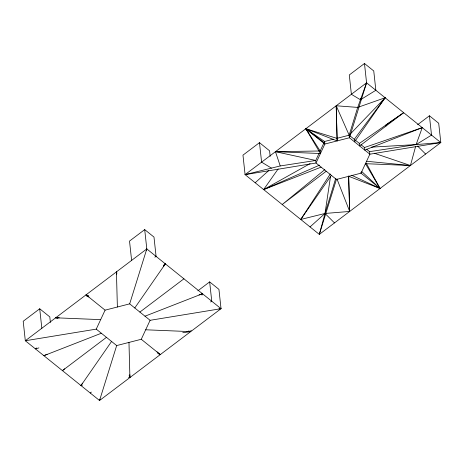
<?xml version="1.0" encoding="UTF-8"?>
<svg xmlns="http://www.w3.org/2000/svg" width="464" height="464" viewBox="0 0 464 464"><rect width="100%" height="100%" fill="white"/><g stroke="black" fill="none" stroke-linecap="round" stroke-linejoin="round"><path stroke-width="0.7" d="M330.53 176.361L325.009 213.463L319.313 234.395L245.085 174.638L242.968 155.144L259.48 142.663L269.567 150.788L270.17 156.333M99.922 399.11L99.545 400.507L25.317 340.75L23.2 321.256L39.713 308.775L49.799 316.895L50.402 322.445M182.77 332.717L190.658 331.638L191.04 330.24M415.553 146.688L410.431 165.526L365.452 163.682L380.057 188.483L348.737 176.314L349.688 211.439L325.009 213.463L300.759 219.455L330.275 174.006M335.745 178.286L325.009 213.463L310.039 226.925M417.612 124.712L429.42 115.78L438.7 123.25L440.8 142.57L369.866 154.193L349.444 137.756L349.166 135.198L357.698 107.404L366.572 82.818L364.472 63.493L349.288 74.971L351.387 94.296L360.447 99.777L375.852 90.289L373.752 70.963L364.472 63.493M131.619 260.403L129.52 241.083L144.704 229.605L146.804 248.924L221.032 308.682L150.098 320.305L141.265 339.277L116.673 345.57L99.545 400.507L221.032 308.682L218.933 289.362L209.653 281.892L197.844 290.818M96.251 329.127L105.084 310.155L129.676 303.862L146.804 248.924L25.317 340.75L96.251 329.127L116.673 345.57M336.441 179.458L319.313 234.395L440.8 142.57L366.572 82.818L245.085 174.638L316.019 163.015L336.441 179.458L361.033 173.165L369.866 154.193L369.588 151.641L366.525 149.176M366.572 82.818L349.444 137.756L324.858 144.043L316.019 163.015L315.74 160.463L318.983 153.509M146.311 250.282L146.804 248.924M201.985 295.098L202.472 293.741L199.073 294.913M369.588 151.641L416.121 144.594L422.246 127.635L364.484 147.529L360.911 144.652M323.988 142.755L320.16 150.98L320.438 153.532L275.459 151.682L280.239 165.95L315.74 160.463L275.459 151.682L320.16 150.98L305.828 128.725L336.876 138.347L349.166 135.198L385.132 97.753L358.365 107.172M82.372 385.224L80.991 385.567L82.563 383.142M80.991 385.567L111.569 341.458M134.78 307.974L165.358 263.865L164.024 264.335M300.759 219.455L331.337 175.346M278.168 168.902L263.645 189.579L321.123 167.127M163.647 266.174L165.358 263.865L163.363 265.947M36.459 347.925L35.409 348.87L38.901 347.901M255.177 182.758L268.83 170.479M90.265 393.037L91.338 392.074M64.647 368.81L62.431 370.626L106.459 337.345M324.846 169.592L282.199 204.52L326.233 171.239M139.884 312.081L183.918 278.806M385.967 126.086L385.851 125.002L403.686 112.694L359.658 145.974L359.38 143.422L349.676 135.61M359.38 143.422L403.686 112.694M154.848 257.155L156.084 256.395L153.984 237.075L144.704 229.605M371.658 147.123L416.121 144.594L431.52 135.105L429.42 115.78M210.523 301.971L211.752 301.211L209.653 281.892M310.091 163.624L263.645 189.579L319.534 165.149M47.16 354.252L43.877 355.685L101.355 333.239M422.246 127.635L364.762 150.087L364.484 147.529M144.994 316.193L202.472 293.741M320.438 153.532L305.828 128.725L324.58 141.491L333.459 139.217M245.085 174.638L280.239 165.95M25.317 340.75L26.726 340.402M416.121 144.594L440.8 142.57M218.915 308.856L221.032 308.682M128.505 377.667L129.914 377.551L128.969 342.42M57.809 318.258L55.692 317.794L59.299 317.805M55.692 317.794L100.671 319.638M145.679 329.788L190.658 331.638L188.616 330.942M357.698 107.404L336.203 105.775L337.148 140.899L305.828 128.725L324.858 144.043L324.58 141.491M187.073 331.354L190.658 331.638M366.606 161.269L410.431 165.526L374.355 153.259M88.769 295.748L86.06 294.837L87.197 296.658M157.661 353.435L160.289 354.595L157.012 351.816M351.683 175.264L380.057 188.483L366.554 163.67M271.452 168.119L261.597 162.156L259.48 142.663M305.828 128.725L324.759 143.179M88.931 297.03L86.06 294.837L105.084 310.155M129.676 303.862L150.098 320.305M141.265 339.277L160.289 354.595M361.798 171.581L380.057 188.483L361.033 173.165L360.94 172.301M417.617 146.085L425.616 154.048M325.508 213.956L334.503 222.917M349.166 135.198L336.203 105.775L337.148 140.899M116.499 274.729L116.429 271.881L117.009 273.192M336.945 178.895L349.688 211.439L348.528 175.931M129.137 375.556L129.914 377.551L129.827 374.663M360.296 98.391L360.447 99.777M39.713 308.775L41.83 328.268M116.429 271.881L117.38 307.006M385.132 97.753L354.548 141.862L354.276 139.31L385.132 97.753"/></g></svg>
